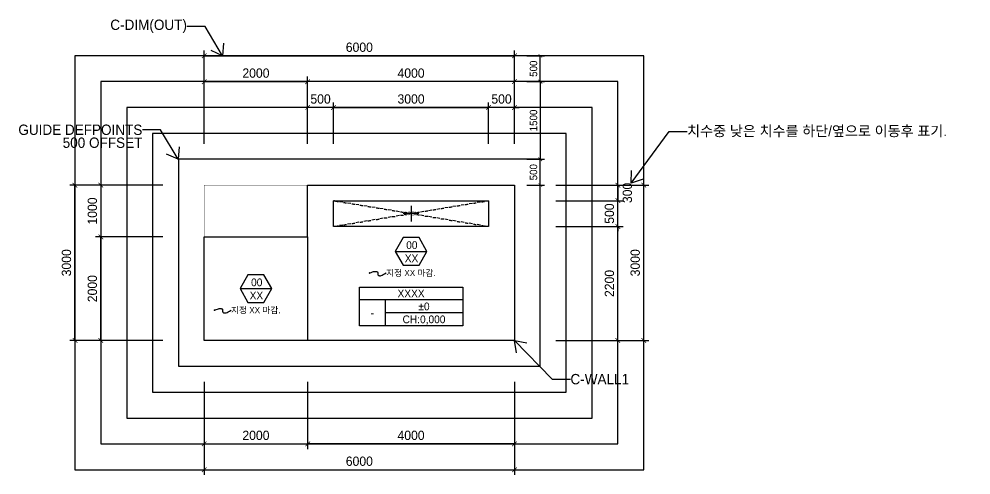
# Model space of a CAD drawing. Header units: millimetres. Extents: x -551172 to 232469, y -3435 to 261611.
# Drawn here: x -470745 to -452334, y 40709 to 49519 of the extents above; entities that cross this region are included whole.
import ezdxf
from ezdxf.enums import TextEntityAlignment as Align

# ---------------------------------------------------------------- set-up
doc = ezdxf.new("R2010")
doc.units = ezdxf.units.MM
doc.header["$LTSCALE"] = 10
doc.set_wipeout_variables(frame=1)
doc.header["$PDMODE"] = 3
doc.linetypes.add('DIVIDE', pattern=[31.75, 12.7, -6.35, 0, -6.35, 0, -6.35])
doc.linetypes.add('DOT', pattern=[6.35, 0, -6.35])
doc.layers.get('DEFPOINTS').update_dxf_attribs({"color": 248})
for name, color, linetype in [('C-DIM(IN)', 14, 'Continuous'), ('C-DIM(OUT)', 1, 'Continuous'), ('C-FIN', 5, 'Continuous'), ('C-LEVEL', 7, 'Continuous'), ('C-OPEN', 1, 'DIVIDE'), ('C-SYM', 7, 'Continuous'), ('C-TEXT', 3, 'Continuous'), ('C-WALL1', 2, 'Continuous'), ('C-WP', 7, 'Continuous'), ('E-DOOR', 6, 'Continuous'), ('F-SYM', 7, 'Continuous'), ('F-TEXT', 3, 'Continuous')]:
    doc.layers.add(name, color=color, linetype=linetype)
doc.styles.get("Standard").update_dxf_attribs({"font": 'romans.shx'})
doc.styles.add('YOURNAME', font='HY울릉도M.TTF')
doc.dimstyles.get("Standard").update_dxf_attribs({"dimtxt": 0.18, "dimasz": 0.18, "dimexe": 0.18, "dimexo": 0.0625, "dimgap": 0.09, "dimtad": 0, "dimtih": 1, "dimtoh": 1, "dimdec": 4, "dimzin": 0, "dimdsep": 46, "dimtxsty": 'Standard', "dimcen": 0.09, "dimadec": 0, "dimazin": 0, "dimtfac": 1, "dimtdec": 4, "dimtofl": 0, "dimtmove": 0, "dimatfit": 3, "dimfxl": 1, "dimtolj": 1, "dimtzin": 0, "dimarcsym": 0})
doc.dimstyles.new('YOURNAME-100', dxfattribs={"dimscale": 100, "dimtxt": 1.8, "dimasz": 0.9, "dimexe": 1, "dimexo": 3, "dimgap": 0.7, "dimtad": 1, "dimdec": 0, "dimzin": 0, "dimdsep": 46, "dimtxsty": 'YOURNAME', "dimblk": 'ARCHTICK', "dimcen": 0, "dimclrd": 1, "dimclre": 1, "dimclrt": 7, "dimadec": 0, "dimazin": 0, "dimtfac": 1, "dimtdec": 0, "dimtix": 1, "dimtmove": 2, "dimatfit": 3, "dimldrblk": 'ARCHTICK', "dimfxl": 1, "dimtolj": 1, "dimtzin": 0, "dimarcsym": 0})
doc.dimstyles.new('YOURNAME-80', dxfattribs={"dimscale": 80, "dimtxt": 1.8, "dimasz": 0.9, "dimexe": 1, "dimexo": 3, "dimgap": 0.7, "dimtad": 1, "dimdec": 0, "dimzin": 0, "dimdsep": 46, "dimtxsty": 'YOURNAME', "dimblk": 'ARCHTICK', "dimcen": 0, "dimclrd": 1, "dimclre": 1, "dimclrt": 7, "dimadec": 0, "dimazin": 0, "dimtfac": 1, "dimtdec": 0, "dimtix": 1, "dimtmove": 2, "dimatfit": 3, "dimldrblk": 'ARCHTICK', "dimfxl": 1, "dimtolj": 1, "dimtzin": 0, "dimarcsym": 0})

# ---------------------------------------------------------------- blocks, each defined once
blk = doc.blocks.new('_ArchTick')
at = {"color": 0, "linetype": 'ByBlock', "const_width": 0.15}
blk.add_lwpolyline([(-0.5, -0.5), (0.5, 0.5)], dxfattribs=at)
blk = doc.blocks.new('*D103')
at = {"layer": 'C-DIM(OUT)', "lineweight": -2, "transparency": 16777216}
for p, q in [((-460363, 46309), (-458563, 46309)), ((-458663, 43309), (-458663, 46309)), ((-460363, 43309), (-458563, 43309))]:
    blk.add_line(p, q, dxfattribs=at)
at = {"layer": 'DEFPOINTS', "color": 0, "transparency": 16777216}
for p in [(-460663, 46309), (-458663, 46309), (-460663, 43309)]:
    blk.add_point(p, dxfattribs=at)
at = {"layer": 'C-DIM(OUT)', "lineweight": -2, "transparency": 16777216, "xscale": 90, "yscale": 90, "zscale": 90}
for p, rotation in [((-458663, 46309), 90), ((-458663, 43309), 270)]:
    blk.add_blockref('_ArchTick', p, dxfattribs=dict(at, rotation=rotation))
at = {"layer": 'C-DIM(OUT)', "color": 7, "transparency": 16777216, "insert": (-458827, 44809), "char_height": 180, "attachment_point": 5, "rotation": 90, "style": 'YOURNAME'}
blk.add_mtext('\\A1;3000', dxfattribs=at)
blk = doc.blocks.new('*D104')
at = {"layer": 'C-DIM(OUT)', "lineweight": -2, "transparency": 16777216}
for p, q in [((-460363, 45509), (-459063, 45509)), ((-459163, 43309), (-459163, 45509)), ((-460363, 43309), (-459063, 43309))]:
    blk.add_line(p, q, dxfattribs=at)
at = {"layer": 'DEFPOINTS', "color": 0, "transparency": 16777216}
for p in [(-460663, 45509), (-459163, 45509), (-460663, 43309)]:
    blk.add_point(p, dxfattribs=at)
at = {"layer": 'C-DIM(OUT)', "lineweight": -2, "transparency": 16777216, "xscale": 90, "yscale": 90, "zscale": 90}
for p, rotation in [((-459163, 45509), 90), ((-459163, 43309), 270)]:
    blk.add_blockref('_ArchTick', p, dxfattribs=dict(at, rotation=rotation))
at = {"layer": 'C-DIM(OUT)', "color": 7, "transparency": 16777216, "insert": (-459326, 44409), "char_height": 180, "attachment_point": 5, "rotation": 90, "style": 'YOURNAME'}
blk.add_mtext('\\A1;2200', dxfattribs=at)
blk = doc.blocks.new('*D105')
at = {"layer": 'C-DIM(OUT)', "lineweight": -2, "transparency": 16777216}
for p, q in [((-459163, 46009), (-459163, 46099)), ((-460363, 46009), (-459063, 46009)), ((-459163, 45509), (-459163, 46009)), ((-460363, 45509), (-459063, 45509)), ((-459163, 45509), (-459163, 45419))]:
    blk.add_line(p, q, dxfattribs=at)
at = {"layer": 'DEFPOINTS', "color": 0, "transparency": 16777216}
for p in [(-460663, 46009), (-459163, 46009), (-460663, 45509)]:
    blk.add_point(p, dxfattribs=at)
at = {"layer": 'C-DIM(OUT)', "lineweight": -2, "transparency": 16777216, "xscale": 90, "yscale": 90, "zscale": 90}
for p, rotation in [((-459163, 46009), 270), ((-459163, 45509), 90)]:
    blk.add_blockref('_ArchTick', p, dxfattribs=dict(at, rotation=rotation))
at = {"layer": 'C-DIM(OUT)', "color": 7, "transparency": 16777216, "insert": (-459326, 45759), "char_height": 180, "attachment_point": 5, "rotation": 90, "style": 'YOURNAME'}
blk.add_mtext('\\A1;500', dxfattribs=at)
blk = doc.blocks.new('*D118')
at = {"layer": 'C-DIM(OUT)', "lineweight": -2, "transparency": 16777216}
for p, q in [((-467163, 47109), (-467163, 48909)), ((-467163, 48809), (-461163, 48809)), ((-461163, 47109), (-461163, 48909))]:
    blk.add_line(p, q, dxfattribs=at)
at = {"layer": 'DEFPOINTS', "color": 0, "transparency": 16777216}
for p in [(-461163, 48809), (-467163, 46809), (-461163, 46809)]:
    blk.add_point(p, dxfattribs=at)
at = {"layer": 'C-DIM(OUT)', "lineweight": -2, "transparency": 16777216, "xscale": 90, "yscale": 90, "zscale": 90, "rotation": 180}
blk.add_blockref('_ArchTick', (-467163, 48809), dxfattribs=at)
at = {"layer": 'C-DIM(OUT)', "lineweight": -2, "transparency": 16777216, "xscale": 90, "yscale": 90, "zscale": 90}
blk.add_blockref('_ArchTick', (-461163, 48809), dxfattribs=at)
at = {"layer": 'C-DIM(OUT)', "color": 7, "transparency": 16777216, "insert": (-464163, 48973), "char_height": 180, "attachment_point": 5, "style": 'YOURNAME'}
blk.add_mtext('\\A1;6000', dxfattribs=at)
blk = doc.blocks.new('*D119')
at = {"layer": 'C-DIM(OUT)', "lineweight": -2, "transparency": 16777216}
for p, q in [((-465163, 47109), (-465163, 48409)), ((-461163, 48309), (-465163, 48309)), ((-461163, 47109), (-461163, 48409))]:
    blk.add_line(p, q, dxfattribs=at)
at = {"layer": 'DEFPOINTS', "color": 0, "transparency": 16777216}
for p in [(-465163, 48309), (-465163, 46809), (-461163, 46809)]:
    blk.add_point(p, dxfattribs=at)
at = {"layer": 'C-DIM(OUT)', "lineweight": -2, "transparency": 16777216, "xscale": 90, "yscale": 90, "zscale": 90, "rotation": 180}
blk.add_blockref('_ArchTick', (-465163, 48309), dxfattribs=at)
at = {"layer": 'C-DIM(OUT)', "lineweight": -2, "transparency": 16777216, "xscale": 90, "yscale": 90, "zscale": 90}
blk.add_blockref('_ArchTick', (-461163, 48309), dxfattribs=at)
at = {"layer": 'C-DIM(OUT)', "color": 7, "transparency": 16777216, "insert": (-463163, 48473), "char_height": 180, "attachment_point": 5, "style": 'YOURNAME'}
blk.add_mtext('\\A1;4000', dxfattribs=at)
blk = doc.blocks.new('*D120')
at = {"layer": 'C-DIM(OUT)', "lineweight": -2, "transparency": 16777216}
for p, q in [((-467163, 47109), (-467163, 48409)), ((-467163, 48309), (-465163, 48309)), ((-465163, 47109), (-465163, 48409))]:
    blk.add_line(p, q, dxfattribs=at)
at = {"layer": 'DEFPOINTS', "color": 0, "transparency": 16777216}
for p in [(-465163, 48309), (-467163, 46809), (-465163, 46809)]:
    blk.add_point(p, dxfattribs=at)
at = {"layer": 'C-DIM(OUT)', "lineweight": -2, "transparency": 16777216, "xscale": 90, "yscale": 90, "zscale": 90, "rotation": 180}
blk.add_blockref('_ArchTick', (-467163, 48309), dxfattribs=at)
at = {"layer": 'C-DIM(OUT)', "lineweight": -2, "transparency": 16777216, "xscale": 90, "yscale": 90, "zscale": 90}
blk.add_blockref('_ArchTick', (-465163, 48309), dxfattribs=at)
at = {"layer": 'C-DIM(OUT)', "color": 7, "transparency": 16777216, "insert": (-466163, 48473), "char_height": 180, "attachment_point": 5, "style": 'YOURNAME'}
blk.add_mtext('\\A1;2000', dxfattribs=at)
blk = doc.blocks.new('*D121')
at = {"layer": 'C-DIM(IN)', "lineweight": -2, "transparency": 16777216}
for p, q in [((-460923, 48809), (-460583, 48809)), ((-460663, 48309), (-460663, 48809)), ((-460923, 48309), (-460583, 48309))]:
    blk.add_line(p, q, dxfattribs=at)
at = {"layer": 'DEFPOINTS', "color": 0, "transparency": 16777216}
for p in [(-461163, 48809), (-460663, 48809), (-461163, 48309)]:
    blk.add_point(p, dxfattribs=at)
at = {"layer": 'C-DIM(IN)', "lineweight": -2, "transparency": 16777216, "xscale": 72, "yscale": 72, "zscale": 72}
for p, rotation in [((-460663, 48809), 90), ((-460663, 48309), 270)]:
    blk.add_blockref('_ArchTick', p, dxfattribs=dict(at, rotation=rotation))
at = {"layer": 'C-DIM(IN)', "color": 7, "transparency": 16777216, "insert": (-460794, 48559), "char_height": 144, "attachment_point": 5, "rotation": 90, "style": 'YOURNAME'}
blk.add_mtext('\\A1;500', dxfattribs=at)
blk = doc.blocks.new('*D122')
at = {"layer": 'C-DIM(IN)', "lineweight": -2, "transparency": 16777216}
for p, q in [((-460923, 48309), (-460583, 48309)), ((-460663, 48309), (-460663, 46809)), ((-460923, 46809), (-460583, 46809))]:
    blk.add_line(p, q, dxfattribs=at)
at = {"layer": 'DEFPOINTS', "color": 0, "transparency": 16777216}
for p in [(-461163, 48309), (-461163, 46809), (-460663, 46809)]:
    blk.add_point(p, dxfattribs=at)
at = {"layer": 'C-DIM(IN)', "lineweight": -2, "transparency": 16777216, "xscale": 72, "yscale": 72, "zscale": 72}
for p, rotation in [((-460663, 48309), 90), ((-460663, 46809), 270)]:
    blk.add_blockref('_ArchTick', p, dxfattribs=dict(at, rotation=rotation))
at = {"layer": 'C-DIM(IN)', "color": 7, "transparency": 16777216, "insert": (-460794, 47559), "char_height": 144, "attachment_point": 5, "rotation": 90, "style": 'YOURNAME'}
blk.add_mtext('\\A1;1500', dxfattribs=at)
blk = doc.blocks.new('*D123')
at = {"layer": 'C-DIM(IN)', "lineweight": -2, "transparency": 16777216}
for p, q in [((-460923, 46809), (-460583, 46809)), ((-460663, 46309), (-460663, 46809)), ((-460923, 46309), (-460583, 46309))]:
    blk.add_line(p, q, dxfattribs=at)
at = {"layer": 'DEFPOINTS', "color": 0, "transparency": 16777216}
for p in [(-461163, 46809), (-460663, 46809), (-461163, 46309)]:
    blk.add_point(p, dxfattribs=at)
at = {"layer": 'C-DIM(IN)', "lineweight": -2, "transparency": 16777216, "xscale": 72, "yscale": 72, "zscale": 72}
for p, rotation in [((-460663, 46809), 90), ((-460663, 46309), 270)]:
    blk.add_blockref('_ArchTick', p, dxfattribs=dict(at, rotation=rotation))
at = {"layer": 'C-DIM(IN)', "color": 7, "transparency": 16777216, "insert": (-460794, 46559), "char_height": 144, "attachment_point": 5, "rotation": 90, "style": 'YOURNAME'}
blk.add_mtext('\\A1;500', dxfattribs=at)
blk = doc.blocks.new('*D124')
at = {"layer": 'C-DIM(OUT)', "lineweight": -2, "transparency": 16777216}
for p, q in [((-467963, 46309), (-469763, 46309)), ((-469663, 43309), (-469663, 46309)), ((-467963, 43309), (-469763, 43309))]:
    blk.add_line(p, q, dxfattribs=at)
at = {"layer": 'DEFPOINTS', "color": 0, "transparency": 16777216}
for p in [(-469663, 46309), (-467663, 46309), (-467663, 43309)]:
    blk.add_point(p, dxfattribs=at)
at = {"layer": 'C-DIM(OUT)', "lineweight": -2, "transparency": 16777216, "xscale": 90, "yscale": 90, "zscale": 90}
for p, rotation in [((-469663, 46309), 90), ((-469663, 43309), 270)]:
    blk.add_blockref('_ArchTick', p, dxfattribs=dict(at, rotation=rotation))
at = {"layer": 'C-DIM(OUT)', "color": 7, "transparency": 16777216, "insert": (-469827, 44809), "char_height": 180, "attachment_point": 5, "rotation": 90, "style": 'YOURNAME'}
blk.add_mtext('\\A1;3000', dxfattribs=at)
blk = doc.blocks.new('*D125')
at = {"layer": 'C-DIM(OUT)', "lineweight": -2, "transparency": 16777216}
for p, q in [((-467963, 46309), (-469263, 46309)), ((-469163, 46309), (-469163, 45309)), ((-467963, 45309), (-469263, 45309))]:
    blk.add_line(p, q, dxfattribs=at)
at = {"layer": 'DEFPOINTS', "color": 0, "transparency": 16777216}
for p in [(-467663, 46309), (-469163, 45309), (-467663, 45309)]:
    blk.add_point(p, dxfattribs=at)
at = {"layer": 'C-DIM(OUT)', "lineweight": -2, "transparency": 16777216, "xscale": 90, "yscale": 90, "zscale": 90}
for p, rotation in [((-469163, 46309), 90), ((-469163, 45309), 270)]:
    blk.add_blockref('_ArchTick', p, dxfattribs=dict(at, rotation=rotation))
at = {"layer": 'C-DIM(OUT)', "color": 7, "transparency": 16777216, "insert": (-469326, 45809), "char_height": 180, "attachment_point": 5, "rotation": 90, "style": 'YOURNAME'}
blk.add_mtext('\\A1;1000', dxfattribs=at)
blk = doc.blocks.new('*D126')
at = {"layer": 'C-DIM(OUT)', "lineweight": -2, "transparency": 16777216}
for p, q in [((-467963, 45309), (-469263, 45309)), ((-469163, 43309), (-469163, 45309)), ((-467963, 43309), (-469263, 43309))]:
    blk.add_line(p, q, dxfattribs=at)
at = {"layer": 'DEFPOINTS', "color": 0, "transparency": 16777216}
for p in [(-469163, 45309), (-467663, 45309), (-467663, 43309)]:
    blk.add_point(p, dxfattribs=at)
at = {"layer": 'C-DIM(OUT)', "lineweight": -2, "transparency": 16777216, "xscale": 90, "yscale": 90, "zscale": 90}
for p, rotation in [((-469163, 45309), 90), ((-469163, 43309), 270)]:
    blk.add_blockref('_ArchTick', p, dxfattribs=dict(at, rotation=rotation))
at = {"layer": 'C-DIM(OUT)', "color": 7, "transparency": 16777216, "insert": (-469326, 44309), "char_height": 180, "attachment_point": 5, "rotation": 90, "style": 'YOURNAME'}
blk.add_mtext('\\A1;2000', dxfattribs=at)
blk = doc.blocks.new('*D127')
at = {"layer": 'C-DIM(OUT)', "lineweight": -2, "transparency": 16777216}
for p, q in [((-467163, 42509), (-467163, 40709)), ((-461163, 42509), (-461163, 40709)), ((-467163, 40809), (-461163, 40809))]:
    blk.add_line(p, q, dxfattribs=at)
at = {"layer": 'DEFPOINTS', "color": 0, "transparency": 16777216}
for p in [(-467163, 42809), (-461163, 42809), (-461163, 40809)]:
    blk.add_point(p, dxfattribs=at)
at = {"layer": 'C-DIM(OUT)', "lineweight": -2, "transparency": 16777216, "xscale": 90, "yscale": 90, "zscale": 90, "rotation": 180}
blk.add_blockref('_ArchTick', (-467163, 40809), dxfattribs=at)
at = {"layer": 'C-DIM(OUT)', "lineweight": -2, "transparency": 16777216, "xscale": 90, "yscale": 90, "zscale": 90}
blk.add_blockref('_ArchTick', (-461163, 40809), dxfattribs=at)
at = {"layer": 'C-DIM(OUT)', "color": 7, "transparency": 16777216, "insert": (-464163, 40973), "char_height": 180, "attachment_point": 5, "style": 'YOURNAME'}
blk.add_mtext('\\A1;6000', dxfattribs=at)
blk = doc.blocks.new('*D128')
at = {"layer": 'C-DIM(OUT)', "lineweight": -2, "transparency": 16777216}
for p, q in [((-465163, 42509), (-465163, 41209)), ((-461163, 42509), (-461163, 41209)), ((-461163, 41309), (-465163, 41309))]:
    blk.add_line(p, q, dxfattribs=at)
at = {"layer": 'DEFPOINTS', "color": 0, "transparency": 16777216}
for p in [(-465163, 42809), (-461163, 42809), (-465163, 41309)]:
    blk.add_point(p, dxfattribs=at)
at = {"layer": 'C-DIM(OUT)', "lineweight": -2, "transparency": 16777216, "xscale": 90, "yscale": 90, "zscale": 90, "rotation": 180}
blk.add_blockref('_ArchTick', (-465163, 41309), dxfattribs=at)
at = {"layer": 'C-DIM(OUT)', "lineweight": -2, "transparency": 16777216, "xscale": 90, "yscale": 90, "zscale": 90}
blk.add_blockref('_ArchTick', (-461163, 41309), dxfattribs=at)
at = {"layer": 'C-DIM(OUT)', "color": 7, "transparency": 16777216, "insert": (-463163, 41473), "char_height": 180, "attachment_point": 5, "style": 'YOURNAME'}
blk.add_mtext('\\A1;4000', dxfattribs=at)
blk = doc.blocks.new('*D129')
at = {"layer": 'C-DIM(OUT)', "lineweight": -2, "transparency": 16777216}
for p, q in [((-467163, 42509), (-467163, 41209)), ((-465163, 42509), (-465163, 41209)), ((-467163, 41309), (-465163, 41309))]:
    blk.add_line(p, q, dxfattribs=at)
at = {"layer": 'DEFPOINTS', "color": 0, "transparency": 16777216}
for p in [(-467163, 42809), (-465163, 42809), (-465163, 41309)]:
    blk.add_point(p, dxfattribs=at)
at = {"layer": 'C-DIM(OUT)', "lineweight": -2, "transparency": 16777216, "xscale": 90, "yscale": 90, "zscale": 90, "rotation": 180}
blk.add_blockref('_ArchTick', (-467163, 41309), dxfattribs=at)
at = {"layer": 'C-DIM(OUT)', "lineweight": -2, "transparency": 16777216, "xscale": 90, "yscale": 90, "zscale": 90}
blk.add_blockref('_ArchTick', (-465163, 41309), dxfattribs=at)
at = {"layer": 'C-DIM(OUT)', "color": 7, "transparency": 16777216, "insert": (-466163, 41473), "char_height": 180, "attachment_point": 5, "style": 'YOURNAME'}
blk.add_mtext('\\A1;2000', dxfattribs=at)
blk = doc.blocks.new('*D135')
at = {"layer": 'C-DIM(OUT)', "lineweight": -2, "transparency": 16777216}
for p, q in [((-465163, 47109), (-465163, 47909)), ((-464663, 47109), (-464663, 47909)), ((-465163, 47809), (-465253, 47809)), ((-464663, 47809), (-465163, 47809)), ((-464663, 47809), (-464573, 47809))]:
    blk.add_line(p, q, dxfattribs=at)
at = {"layer": 'DEFPOINTS', "color": 0, "transparency": 16777216}
for p in [(-465163, 47809), (-465163, 46809), (-464663, 46809)]:
    blk.add_point(p, dxfattribs=at)
at = {"layer": 'C-DIM(OUT)', "lineweight": -2, "transparency": 16777216, "xscale": 90, "yscale": 90, "zscale": 90}
blk.add_blockref('_ArchTick', (-465163, 47809), dxfattribs=at)
at = {"layer": 'C-DIM(OUT)', "lineweight": -2, "transparency": 16777216, "xscale": 90, "yscale": 90, "zscale": 90, "rotation": 180}
blk.add_blockref('_ArchTick', (-464663, 47809), dxfattribs=at)
at = {"layer": 'C-DIM(OUT)', "color": 7, "transparency": 16777216, "insert": (-464913, 47973), "char_height": 180, "attachment_point": 5, "style": 'YOURNAME'}
blk.add_mtext('\\A1;500', dxfattribs=at)
blk = doc.blocks.new('*D136')
at = {"layer": 'C-DIM(OUT)', "lineweight": -2, "transparency": 16777216}
for p, q in [((-464663, 47109), (-464663, 47909)), ((-461663, 47109), (-461663, 47909)), ((-464663, 47809), (-461663, 47809))]:
    blk.add_line(p, q, dxfattribs=at)
at = {"layer": 'DEFPOINTS', "color": 0, "transparency": 16777216}
for p in [(-461663, 47809), (-464663, 46809), (-461663, 46809)]:
    blk.add_point(p, dxfattribs=at)
at = {"layer": 'C-DIM(OUT)', "lineweight": -2, "transparency": 16777216, "xscale": 90, "yscale": 90, "zscale": 90, "rotation": 180}
blk.add_blockref('_ArchTick', (-464663, 47809), dxfattribs=at)
at = {"layer": 'C-DIM(OUT)', "lineweight": -2, "transparency": 16777216, "xscale": 90, "yscale": 90, "zscale": 90}
blk.add_blockref('_ArchTick', (-461663, 47809), dxfattribs=at)
at = {"layer": 'C-DIM(OUT)', "color": 7, "transparency": 16777216, "insert": (-463163, 47973), "char_height": 180, "attachment_point": 5, "style": 'YOURNAME'}
blk.add_mtext('\\A1;3000', dxfattribs=at)
blk = doc.blocks.new('*D137')
at = {"layer": 'C-DIM(OUT)', "lineweight": -2, "transparency": 16777216}
for p, q in [((-461663, 47109), (-461663, 47909)), ((-461163, 47109), (-461163, 47909)), ((-461663, 47809), (-461753, 47809)), ((-461163, 47809), (-461663, 47809)), ((-461163, 47809), (-461073, 47809))]:
    blk.add_line(p, q, dxfattribs=at)
at = {"layer": 'DEFPOINTS', "color": 0, "transparency": 16777216}
for p in [(-461663, 47809), (-461663, 46809), (-461163, 46809)]:
    blk.add_point(p, dxfattribs=at)
at = {"layer": 'C-DIM(OUT)', "lineweight": -2, "transparency": 16777216, "xscale": 90, "yscale": 90, "zscale": 90}
blk.add_blockref('_ArchTick', (-461663, 47809), dxfattribs=at)
at = {"layer": 'C-DIM(OUT)', "lineweight": -2, "transparency": 16777216, "xscale": 90, "yscale": 90, "zscale": 90, "rotation": 180}
blk.add_blockref('_ArchTick', (-461163, 47809), dxfattribs=at)
at = {"layer": 'C-DIM(OUT)', "color": 7, "transparency": 16777216, "insert": (-461413, 47973), "char_height": 180, "attachment_point": 5, "style": 'YOURNAME'}
blk.add_mtext('\\A1;500', dxfattribs=at)
blk = doc.blocks.new('*D138')
at = {"layer": 'C-DIM(OUT)', "lineweight": -2, "transparency": 16777216}
for p, q in [((-460363, 46309), (-459063, 46309)), ((-459163, 46309), (-459163, 46009)), ((-460363, 46009), (-459063, 46009))]:
    blk.add_line(p, q, dxfattribs=at)
at = {"layer": 'DEFPOINTS', "color": 0, "transparency": 16777216}
for p in [(-460663, 46309), (-460663, 46009), (-459163, 46009)]:
    blk.add_point(p, dxfattribs=at)
at = {"layer": 'C-DIM(OUT)', "lineweight": -2, "transparency": 16777216, "xscale": 90, "yscale": 90, "zscale": 90}
for p, rotation in [((-459163, 46309), 90), ((-459163, 46009), 270)]:
    blk.add_blockref('_ArchTick', p, dxfattribs=dict(at, rotation=rotation))
at = {"layer": 'C-DIM(OUT)', "color": 7, "transparency": 16777216, "insert": (-458979, 46159), "char_height": 180, "attachment_point": 5, "rotation": 90, "style": 'YOURNAME'}
blk.add_mtext('\\A1;300', dxfattribs=at)
blk = doc.blocks.new('C-SYM-OPEN')
at = {"layer": 'DEFPOINTS', "color": 156}
for p, q in [((93642, 81016), (93342, 81016)), ((93492, 81166), (93492, 80866))]:
    blk.add_line(p, q, dxfattribs=at)
at = {"layer": 'C-OPEN', "color": 7, "style": 'YOURNAME'}
blk.add_attdef('OPNAME', text='', height=70, dxfattribs=at).set_placement((93492, 81016), align=Align.MIDDLE_CENTER)
blk = doc.blocks.new('C-SYM-AREA TAG')
blk.add_wipeout([(66189, 80977), (68189, 80977), (68189, 80227), (66189, 80227)]).dxf.layer = 'C-WP'
at = {"layer": 'C-SYM', "color": 1}
for p, q in [((68189, 80727), (66189, 80727)), ((68189, 80477), (66689, 80477)), ((68189, 80227), (66189, 80227))]:
    blk.add_line(p, q, dxfattribs=at)
at = {"layer": 'C-SYM', "color": 1, "ltscale": 1000}
blk.add_line((66689, 80727), (66689, 80227), dxfattribs=at)
at = {"layer": 'C-SYM', "color": 1}
blk.add_lwpolyline([(66189, 80977), (68189, 80977), (68189, 80227), (66189, 80227), (66189, 80977)], dxfattribs=at)
at = {"layer": 'C-SYM', "color": 3, "style": 'YOURNAME'}
for tag, p in [('RM.NAME', (67189, 80852)), ('FL:', (67439, 80602)), ('RM.NO.', (66439, 80477)), ('CH:', (67439, 80352))]:
    blk.add_attdef(tag, text='', height=150, dxfattribs=at).set_placement(p, align=Align.MIDDLE_CENTER)
blk = doc.blocks.new('C-SYM-CEILING-FINISH-1')
at = {"layer": 'C-SYM', "color": 1}
blk.add_line((59050, 80503), (59666, 80503), dxfattribs=at)
blk.add_lwpolyline([(59204, 80770), (59050, 80503), (59204, 80237), (59512, 80237), (59666, 80503), (59512, 80770)], close=True, dxfattribs=at)
at = {"layer": 'C-SYM', "color": 3, "style": 'YOURNAME'}
for tag, p in [('NO?', (59373, 80550)), ('WH?', (59367, 80295))]:
    blk.add_attdef(tag, text='', height=150, dxfattribs=at).set_placement(p, align=Align.CENTER)
blk = doc.blocks.new('C-SYM-CEILING-FINISH-2')
at = {"layer": 'F-SYM', "color": 1, "const_width": 17.5}
blk.add_lwpolyline([(58549, 80087, 1), (58566, 80087, 1)], format="xyb", close=True, dxfattribs=at)
at = {"layer": 'F-SYM', "color": 1}
blk.add_lwpolyline([(58558, 80087), (58587, 80098), (58612, 80107), (58632, 80113), (58649, 80117), (58662, 80119), (58672, 80119), (58681, 80118), (58688, 80117), (58693, 80116), (58698, 80114), (58703, 80112), (58706, 80110), (58709, 80107), (58711, 80104), (58712, 80101), (58713, 80098), (58714, 80094), (58714, 80090), (58714, 80086), (58714, 80082), (58713, 80077), (58713, 80073), (58713, 80068), (58714, 80064), (58714, 80059), (58716, 80055), (58717, 80051), (58720, 80047), (58723, 80044), (58727, 80041), (58733, 80038), (58739, 80036), (58747, 80034), (58756, 80034), (58768, 80035), (58782, 80039), (58799, 80045), (58821, 80055), (58846, 80069), (58876, 80087)], dxfattribs=at)
at = {"layer": 'F-SYM', "style": 'YOURNAME'}
blk.add_attdef('FI?', text='', height=120, dxfattribs=at).set_placement((58876, 80087), align=Align.MIDDLE_LEFT)

msp = doc.modelspace()

# ---------------------------------------------------------------- linework, layer by layer
at = {"layer": 'C-FIN', "ltscale": 0.1}
msp.add_lwpolyline([(-465162.6, 45308.8), (-465162.6, 43308.8)], dxfattribs=at)
at = {"layer": 'C-LEVEL', "ltscale": 0.1}
msp.add_lwpolyline([(-464662.6, 46008.8), (-461662.6, 46008.8), (-461662.6, 45508.8), (-464662.6, 45508.8)], close=True, dxfattribs=at)
at = {"layer": 'C-OPEN', "ltscale": 0.5}
for p, q in [((-461662.6, 46008.8), (-464662.6, 45508.8)), ((-461662.6, 45508.8), (-464662.6, 46008.8))]:
    msp.add_line(p, q, dxfattribs=at)
at = {"layer": 'C-WALL1', "color": 2}
msp.add_lwpolyline([(-465162.6, 43308.8), (-467162.6, 43308.8), (-467162.6, 45308.8), (-465162.6, 45308.8), (-465162.6, 46308.8), (-461162.6, 46308.8), (-461162.6, 43308.8), (-465162.6, 43308.8)], dxfattribs=at)
at = {"layer": 'DEFPOINTS'}
for points in [[(-458662.6, 48808.8), (-469662.6, 48808.8), (-469662.6, 40808.8), (-458662.6, 40808.8)], [(-459162.6, 48308.8), (-469162.6, 48308.8), (-469162.6, 41308.8), (-459162.6, 41308.8)], [(-459662.6, 47808.8), (-468662.6, 47808.8), (-468662.6, 41808.8), (-459662.6, 41808.8)], [(-460162.6, 47308.8), (-468162.6, 47308.8), (-468162.6, 42308.8), (-460162.6, 42308.8)], [(-460662.6, 46808.8), (-467662.6, 46808.8), (-467662.6, 42808.8), (-460662.6, 42808.8)]]:
    msp.add_lwpolyline(points, close=True, dxfattribs=at)
at = {"layer": 'DEFPOINTS', "color": 1, "linetype": 'DOT', "ltscale": 0.1}
msp.add_lwpolyline([(-465162.6, 46308.8), (-467162.6, 46308.8), (-467162.6, 45308.8)], dxfattribs=at)

# ---------------------------------------------------------------- block references
at = {"layer": 'C-SYM'}
ref = msp.add_blockref('C-SYM-OPEN', (-556654.7, -35256.9), dxfattribs=at)
ref.add_attrib('OPNAME', 'OPEN', dxfattribs={"layer": 'E-DOOR', "color": 7, "height": 70, "style": 'YOURNAME'}).set_placement((-463162.6, 45758.8), align=Align.MIDDLE_CENTER)
for name, p, values in [('C-SYM-CEILING-FINISH-1', (-522520.6, -35475.7), {'WH?': 'XX', 'NO?': '00'}), ('C-SYM-CEILING-FINISH-1', (-525520.6, -36194.4), {'WH?': 'XX', 'NO?': '00'}), ('C-SYM-CEILING-FINISH-2', (-522520.6, -35475.7), {'FI?': '지정 XX 마감.'}), ('C-SYM-CEILING-FINISH-2', (-525520.6, -36194.4), {'FI?': '지정 XX 마감.'})]:
    msp.add_blockref(name, p, dxfattribs=at).add_auto_attribs(values)

# ---------------------------------------------------------------- texts
at = {"layer": 'C-TEXT', "color": 3, "char_height": 200, "style": 'YOURNAME'}
for s, insert, attachment_point in [('C-DIM(OUT)', (-467497, 49377.9), 6), ('GUIDE DEFPOINTS', (-468359.2, 47377.9), 6), ('치수중 낮은 치수를 하단/옆으로 이동후 표기.', (-457823.1, 47345.1), 4), ('500 OFFSET', (-468359.2, 47127.9), 6)]:
    msp.add_mtext(s, dxfattribs=dict(at, insert=insert, attachment_point=attachment_point))
at = {"layer": 'F-TEXT', "color": 3, "insert": (-460079.9, 42558.8), "char_height": 200, "attachment_point": 4, "style": 'YOURNAME'}
msp.add_mtext('C-WALL1', dxfattribs=at)

# ---------------------------------------------------------------- dimensions: what is measured, and where the dimension line sits
at = {"layer": 'C-DIM(IN)'}
for base, p1, p2, angle, picture, middle in [((-460662.6, 48808.8), (-461162.6, 48308.8), (-461162.6, 48808.8), 90, '*D121', (-460793.7, 48558.8)), ((-460662.6, 46808.8), (-461162.6, 48308.8), (-461162.6, 46808.8), 270, '*D122', (-460793.7, 47558.8)), ((-460662.6, 46808.8), (-461162.6, 46308.8), (-461162.6, 46808.8), 90, '*D123', (-460793.7, 46558.8))]:
    dim = msp.add_linear_dim(base=base, p1=p1, p2=p2, angle=angle, dimstyle='YOURNAME-80', override={"dimclrd": 256, "dimclre": 256}, dxfattribs=at)
    dim.commit()
    dim.dimension.update_dxf_attribs({"geometry": picture, "text_midpoint": middle})
at = {"layer": 'C-DIM(OUT)'}
for base, p1, p2, picture, middle in [((-461162.6, 48808.8), (-467162.6, 46808.8), (-461162.6, 46808.8), '*D118', (-464162.6, 48972.6)), ((-465162.6, 48308.8), (-467162.6, 46808.8), (-465162.6, 46808.8), '*D120', (-466162.6, 48472.6)), ((-461662.6, 47808.8), (-464662.6, 46808.8), (-461662.6, 46808.8), '*D136', (-463162.6, 47972.8)), ((-461162.6, 40808.8), (-467162.6, 42808.8), (-461162.6, 42808.8), '*D127', (-464162.6, 40972.6)), ((-465162.6, 41308.8), (-467162.6, 42808.8), (-465162.6, 42808.8), '*D129', (-466162.6, 41472.6))]:
    dim = msp.add_linear_dim(base=base, p1=p1, p2=p2, dimstyle='YOURNAME-100', override={"dimtxsty": 'YOURNAME', "dimclrd": 256, "dimclre": 256}, dxfattribs=at)
    dim.commit()
    dim.dimension.update_dxf_attribs({"geometry": picture, "text_midpoint": middle})
for base, p1, p2, angle, picture, middle in [((-465162.6, 48308.8), (-461162.6, 46808.8), (-465162.6, 46808.8), 180, '*D119', (-463162.6, 48472.6)), ((-465162.6, 47808.8), (-464662.6, 46808.8), (-465162.6, 46808.8), 180, '*D135', (-464912.6, 47972.7)), ((-461662.6, 47808.8), (-461162.6, 46808.8), (-461662.6, 46808.8), 180, '*D137', (-461412.6, 47972.7)), ((-469662.6, 46308.8), (-467662.6, 43308.8), (-467662.6, 46308.8), 90, '*D124', (-469826.6, 44808.8)), ((-469162.6, 45308.8), (-467662.6, 46308.8), (-467662.6, 45308.8), 270, '*D125', (-469326.3, 45808.8)), ((-458662.6, 46308.8), (-460662.6, 43308.8), (-460662.6, 46308.8), 90, '*D103', (-458826.6, 44808.8)), ((-459162.6, 46008.8), (-460662.6, 45508.8), (-460662.6, 46008.8), 90, '*D105', (-459326.5, 45758.8)), ((-459162.6, 45508.8), (-460662.6, 43308.8), (-460662.6, 45508.8), 90, '*D104', (-459326.3, 44408.8)), ((-469162.6, 45308.8), (-467662.6, 43308.8), (-467662.6, 45308.8), 90, '*D126', (-469326.3, 44308.8)), ((-465162.6, 41308.8), (-461162.6, 42808.8), (-465162.6, 42808.8), 180, '*D128', (-463162.6, 41472.6))]:
    dim = msp.add_linear_dim(base=base, p1=p1, p2=p2, angle=angle, dimstyle='YOURNAME-100', override={"dimtxsty": 'YOURNAME', "dimclrd": 256, "dimclre": 256}, dxfattribs=at)
    dim.commit()
    dim.dimension.update_dxf_attribs({"geometry": picture, "text_midpoint": middle})
dim = msp.add_linear_dim(base=(-459162.6, 46008.8), p1=(-460662.6, 46308.8), p2=(-460662.6, 46008.8), angle=270, dimstyle='YOURNAME-100', override={"dimtxsty": 'YOURNAME', "dimclrd": 256, "dimclre": 256}, dxfattribs=at)
dim.commit()
dim.dimension.update_dxf_attribs({"geometry": '*D138', "text_midpoint": (-458979.5, 46158.8), "dimtype": 160})

# ---------------------------------------------------------------- leaders
at = {"layer": 'C-SYM', "color": 1, "annotation_type": 0, "has_hookline": 1}
for points, hookline_direction, text_width in [([(-466807.7, 48808.4), (-467146, 49377.9), (-467496.9, 49377.9)], 1, 1674.3), ([(-467669.9, 46808.4), (-468008.2, 47377.9), (-468359.1, 47377.9)], 1, 2302.3), ([(-458905.7, 46347.3), (-458174.1, 47345.1), (-457823.2, 47345.1)], 0, 5488.9)]:
    msp.add_leader(points, dimstyle='Standard', override={"dimasz": 200, "dimtxsty": 'YOURNAME', "dimldrblk": 'Open90'}, dxfattribs=dict(at, hookline_direction=hookline_direction, text_width=text_width))
at = {"layer": 'C-SYM', "color": 1, "annotation_type": 0, "has_hookline": 1, "hookline_direction": 0}
msp.add_leader([(-461162.6, 43308.8), (-460430.9, 42558.8), (-460080, 42558.8)], dimstyle='Standard', override={"dimasz": 200, "dimtxsty": 'YOURNAME', "dimldrblk": 'Open90'}, dxfattribs=at)

# ---------------------------------------------------------------- next in the draw order: block references
at = {"layer": 'C-SYM'}
ref = msp.add_blockref('C-SYM-AREA TAG', (-530351.5, -36636.5), dxfattribs=at)
ref.add_attrib('FL:', '%%P0', dxfattribs={"layer": 'F-SYM', "color": 3, "height": 150, "style": 'YOURNAME'}).set_placement((-462912.6, 43965.6), align=Align.MIDDLE_CENTER)
ref.add_attrib('RM.NAME', 'XXXX', dxfattribs={"layer": 'F-SYM', "color": 3, "height": 150, "style": 'YOURNAME'}).set_placement((-463162.6, 44215.6), align=Align.MIDDLE_CENTER)
ref.add_attrib('RM.NO.', '-', dxfattribs={"layer": 'F-SYM', "color": 3, "height": 150, "style": 'YOURNAME'}).set_placement((-463912.6, 43840.6), align=Align.MIDDLE_CENTER)
ref.add_attrib('CH:', 'CH:0,000', dxfattribs={"layer": 'F-SYM', "color": 3, "height": 150, "style": 'YOURNAME'}).set_placement((-462912.6, 43715.6), align=Align.MIDDLE_CENTER)

doc.saveas('drawing.dxf')
